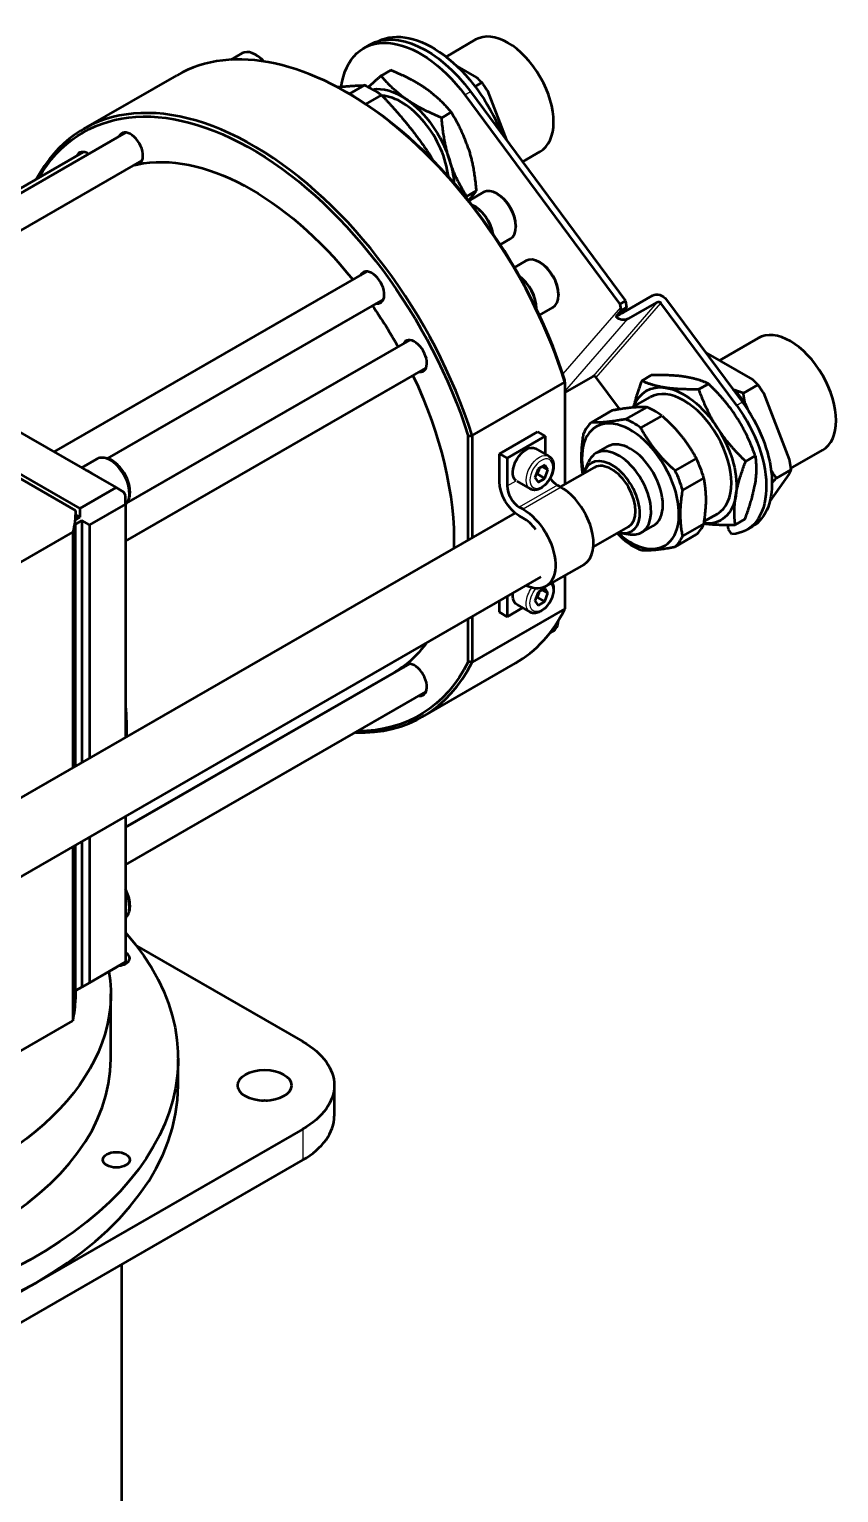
# Model space of a CAD drawing. Header units: millimetres. Extents: x 0 to 594, y 0 to 420.
# Drawn here: x 188.6 to 226.1, y 164.9 to 232.8 of the extents above; entities that cross this region are included whole.
import ezdxf

# ---------------------------------------------------------------- set-up
doc = ezdxf.new("R2010")
doc.units = ezdxf.units.MM
doc.header["$LTSCALE"] = 0.75
doc.layers.add('Visible', color=7, linetype='Continuous', lineweight=50)
doc.layers.add('Visible Narrow', color=7, linetype='Continuous', lineweight=25)

msp = doc.modelspace()

# ---------------------------------------------------------------- linework, layer by layer
at = {"layer": 'Visible', "extrusion": (0.707107, -0.407196, 0.578093)}
for p, q in [((197.916, 231.429), (198.436, 231.728)), ((204.093, 231.969), (204.358, 232.122)), ((207.908, 231.57), (209.282, 232.361)), ((199.098, 231.645), (199.063, 231.665)), ((208.41, 231.138), (209.323, 230.612)), ((191.093, 228.22), (195.406, 230.704)), ((205.337, 230.944), (204.891, 230.687)), ((209.57, 230.368), (209.257, 230.188)), ((203.397, 229.855), (203.309, 229.906)), ((204.121, 230.242), (203.423, 229.84)), ((204.188, 229.363), (204.917, 229.783)), ((208.777, 229.799), (215.977, 220.085)), ((209.042, 229.952), (216.242, 220.238)), ((209.826, 229.986), (210.715, 227.695)), ((207.705, 228.733), (208.151, 228.99)), ((178.501, 219.672), (193.043, 228.046)), ((178.384, 219.842), (191.065, 227.144)), ((211.459, 226.691), (212.276, 227.161)), ((180.004, 218.807), (193.792, 226.746)), ((207.208, 226.935), (207.16, 226.907)), ((208.862, 225.083), (209.308, 225.34)), ((208.961, 224.884), (209.642, 225.275)), ((210.304, 225.192), (210.269, 225.212)), ((211.149, 223.724), (211.149, 223.683)), ((210.429, 222.844), (210.889, 223.109)), ((174.381, 222.045), (192.589, 211.56)), ((189.708, 213.219), (204.249, 221.593)), ((211.082, 221.785), (211.62, 222.095)), ((212.282, 222.011), (212.247, 222.031)), ((192.186, 212.915), (204.998, 220.293)), ((213.128, 220.543), (213.128, 220.502)), ((216.242, 220.238), (215.977, 220.085)), ((216.133, 219.694), (217.495, 220.478)), ((216.242, 220.238), (216.291, 219.926)), ((217.715, 220.18), (216.354, 219.397)), ((218.142, 220.285), (221.669, 215.527)), ((212.245, 219.57), (212.867, 219.928)), ((215.791, 219.497), (216.037, 219.78)), ((215.791, 219.497), (216.045, 219.643)), ((215.977, 220.085), (216.001, 219.929)), ((216.037, 219.78), (216.291, 219.926)), ((216.291, 219.926), (216.045, 219.643)), ((221.404, 215.374), (217.877, 220.132)), ((193.069, 210.835), (206.228, 218.412)), ((220.6, 217.468), (222.399, 218.504)), ((219.954, 217.84), (222.139, 216.582)), ((193.031, 209.082), (206.976, 217.113)), ((217.438, 216.782), (216.991, 216.525)), ((209.117, 213.979), (213.431, 216.463)), ((214.718, 216.725), (213.431, 215.984)), ((213.431, 216.463), (213.431, 216.543)), ((213.431, 216.463), (213.431, 211.71)), ((215.963, 215.215), (214.879, 216.677)), ((219.646, 216.126), (220.092, 216.383)), ((221.218, 216.135), (221.291, 216.093)), ((221.714, 215.951), (222.386, 216.338)), ((216.572, 215.293), (217.387, 215.762)), ((221.794, 215.468), (221.897, 215.2)), ((222.642, 215.956), (223.838, 212.873)), ((183.607, 214.798), (190.909, 210.593)), ((214.654, 214.592), (215.636, 215.158)), ((217.227, 215.304), (216.245, 214.738)), ((216.952, 214.331), (217.935, 214.897)), ((184.299, 214.196), (190.711, 210.503)), ((210.39, 213.129), (212.158, 214.147)), ((212.158, 214.147), (212.511, 213.944)), ((208.94, 209.124), (208.94, 213.957)), ((209.117, 213.979), (209.117, 209.226)), ((210.744, 212.926), (212.511, 213.944)), ((212.064, 213.376), (212.683, 213.019)), ((212.511, 213.944), (212.511, 213.118)), ((214.864, 213.155), (215.411, 213.47)), ((190.988, 212.482), (191.673, 212.877)), ((210.39, 213.129), (210.744, 212.926)), ((210.39, 211.842), (210.39, 213.129)), ((210.744, 212.926), (210.744, 211.638)), ((214.366, 212.365), (214.521, 212.744)), ((219.526, 212.918), (218.543, 212.353)), ((221.819, 212.781), (222.265, 213.038)), ((223.908, 212.45), (225.393, 213.305)), ((212.181, 212.429), (212.028, 212.034)), ((212.028, 212.034), (212.181, 211.815)), ((212.134, 212.195), (212.079, 212.163)), ((212.211, 212.393), (212.134, 212.195)), ((212.488, 211.992), (212.134, 212.195)), ((212.488, 212.605), (212.181, 212.429)), ((212.237, 212.46), (212.211, 212.393)), ((212.641, 212.386), (212.375, 212.54)), ((212.641, 212.386), (212.488, 212.605)), ((212.488, 211.992), (212.641, 212.386)), ((213.225, 211.591), (214.795, 212.496)), ((223.838, 212.202), (222.945, 210.928)), ((223.245, 212.004), (223.917, 212.39)), ((190.909, 210.593), (192.589, 211.56)), ((192.942, 211.356), (192.589, 211.56)), ((193.031, 211.203), (192.942, 211.356)), ((211.192, 211.859), (211.809, 211.503)), ((212.181, 211.815), (212.488, 211.992)), ((213.077, 211.676), (213.254, 211.575)), ((218.897, 211.441), (219.879, 212.007)), ((193.031, 210.795), (191.351, 209.827)), ((193.031, 210.795), (193.031, 211.203)), ((193.031, 210.795), (193.031, 199.962)), ((211.486, 210.557), (211.309, 210.658)), ((176.77, 190.599), (211.121, 210.38)), ((190.687, 209.853), (190.998, 210.032)), ((190.909, 210.185), (190.697, 210.063)), ((190.711, 210.503), (190.711, 210.299)), ((190.711, 210.299), (190.909, 210.185)), ((190.909, 210.593), (190.909, 210.185)), ((191.351, 209.827), (190.998, 210.032)), ((190.998, 210.032), (190.998, 198.792)), ((211.309, 210.25), (211.486, 210.148)), ((219.897, 209.996), (220.505, 210.346)), ((221.784, 210.093), (221.338, 209.836)), ((175.15, 200.602), (190.582, 209.488)), ((190.582, 209.488), (190.582, 198.552)), ((190.687, 209.853), (190.687, 198.613)), ((191.351, 209.827), (191.351, 198.995)), ((214.749, 208.805), (216.379, 209.744)), ((216.051, 209.439), (216.456, 209.383)), ((216.984, 209.472), (217.532, 209.787)), ((218.543, 208.813), (219.526, 209.378)), ((219.879, 209.883), (218.897, 209.317)), ((221.028, 209.611), (220.993, 209.832)), ((221.184, 209.4), (221.028, 209.611)), ((221.867, 209.6), (222.132, 209.753)), ((214.314, 207.996), (212.546, 206.978)), ((178.355, 187.847), (212.331, 207.413)), ((213.431, 207.487), (213.431, 205.94)), ((212.181, 206.706), (212.028, 206.311)), ((212.211, 206.67), (212.134, 206.472)), ((212.488, 206.882), (212.181, 206.706)), ((212.237, 206.738), (212.211, 206.67)), ((212.641, 206.664), (212.375, 206.817)), ((212.641, 206.664), (212.488, 206.882)), ((212.488, 206.269), (212.641, 206.664)), ((213.431, 205.94), (209.117, 203.456)), ((210.39, 205.772), (210.39, 206.295)), ((210.744, 206.499), (210.744, 205.568)), ((210.744, 205.568), (211.461, 205.981)), ((211.191, 206.136), (211.809, 205.78)), ((212.028, 206.311), (212.181, 206.093)), ((212.134, 206.472), (212.079, 206.44)), ((212.488, 206.269), (212.134, 206.472)), ((212.181, 206.093), (212.488, 206.269)), ((208.94, 203.478), (208.94, 205.46)), ((209.117, 205.562), (209.117, 203.456)), ((210.744, 205.568), (210.39, 205.772)), ((212.723, 204.809), (212.867, 204.892)), ((193.031, 195.777), (206.228, 203.376)), ((206.812, 200.922), (211.126, 203.406)), ((193.031, 195.799), (205.508, 202.984)), ((193.031, 194.046), (206.976, 202.076)), ((193.031, 196.299), (193.031, 189.538)), ((190.998, 195.128), (190.998, 188.367)), ((191.351, 195.331), (191.351, 188.571)), ((190.582, 194.888), (190.582, 186.801)), ((190.687, 194.949), (190.687, 188.188)), ((193.534, 190.287), (201.251, 185.843)), ((192.589, 189.282), (190.909, 188.315)), ((191.351, 188.571), (193.031, 189.538)), ((192.589, 189.282), (192.942, 189.486)), ((192.942, 189.486), (193.031, 189.538)), ((193.031, 189.538), (193.031, 189.538)), ((190.998, 188.367), (190.687, 188.188)), ((190.697, 188.193), (190.909, 188.316)), ((190.909, 188.315), (190.909, 188.316)), ((190.909, 188.315), (190.909, 188.315)), ((191.351, 188.571), (190.998, 188.367)), ((190.711, 188.202), (190.711, 187.816)), ((192.341, 185.034), (192.341, 188.059)), ((175.15, 177.915), (190.582, 186.801)), ((195.466, 183.807), (195.466, 185.034)), ((202.715, 183.807), (202.715, 182.377)), ((201.251, 181.771), (176.502, 167.52)), ((201.251, 180.341), (176.502, 166.089)), ((192.841, 175.498), (192.841, 157.48))]:
    msp.add_line(p, q, dxfattribs=at)
at = {"layer": 'Visible', "extrusion": (-2e-16, 0, -1)}
for centre, major_axis, start_param, end_param in [((206.978, 227.572), (-2.62, 4.55), 0, 1.372957), ((218.946, 213.054), (-1.729, 3.002), 1.477916, 2.525113), ((211.627, 212.617), (0.437, 0.758), 3.211903, 6.283185), ((211.981, 212.414), (0.187, 0.325), 1.310931, 1.92242), ((211.981, 212.414), (0.187, 0.325), 1.121715, 1.310931)]:
    msp.add_ellipse(centre, major_axis=major_axis, ratio=0.578093, start_param=start_param, end_param=end_param, dxfattribs=at)
at = {"layer": 'Visible', "extrusion": (-1e-16, -1e-16, -1)}
for centre, major_axis, start_param, end_param in [((207.279, 227.746), (-2.594, 4.504), 0.030143, 1.831226), ((198.864, 214.52), (-7.797, 13.54), -0.320036, 1.931598), ((205.829, 226.911), (-1.729, 3.002), 1.932805, 2.280465), ((220.095, 213.716), (-2.053, 3.565), 1.207087, 1.407039), ((219.949, 213.544), (-2.183, 3.791), 1.372957, 3.141593), ((219.684, 213.392), (-2.183, 3.791), 1.372957, 3.418533), ((211.627, 206.894), (0.437, 0.758), 3.141593, 4.088003), ((211.981, 206.691), (0.187, 0.325), 1.121715, 1.310931), ((183.661, 205.765), (-6.643, 11.536), 2.257323, 2.387601)]:
    msp.add_ellipse(centre, major_axis=major_axis, ratio=0.578093, start_param=start_param, end_param=end_param, dxfattribs=at)
at = {"layer": 'Visible'}
for centre, major_axis, ratio, start_param, end_param in [((210.779, 229.761), (-1.497, 2.6), 0.578093, 3.141593, 6.283185), ((203.266, 217.055), (-7.86, 13.649), 0.578093, 4.349881, 6.283185), ((199.059, 230.645), (-0.624, 1.083), 0.578093, -1.225602, 0), ((199.095, 230.666), (-0.599, 1.04), 0.578093, -1.219169, -0.787332), ((198.953, 214.571), (-7.86, 13.649), 0.578093, 4.349881, 6.626362), ((203.354, 217.106), (-7.797, 13.54), 0.578093, 4.351587, 5.495853), ((204.519, 226.156), (-2.37, 4.116), 0.578093, -0.902338, -0.664591), ((205.829, 226.911), (-1.559, 2.708), 0.578093, 4.066396, 5.91512), ((193.261, 227.306), (-0.405, 0.704), 0.578093, 2.746802, 6.677976), ((191.283, 226.404), (-0.405, 0.704), 0.578093, -0.835905, 0.394791), ((204.519, 226.156), (-2.37, 4.116), 0.578093, 4.538145, 4.571397), ((210.265, 224.192), (-0.624, 1.083), 0.578093, 3.141593, 6.283185), ((210.301, 224.212), (-0.599, 1.04), 0.578093, 3.928925, 5.495853), ((209.24, 223.602), (-0.624, 1.083), 0.578093, 4.156213, 5.637414), ((209.24, 223.602), (-0.616, 1.07), 0.578093, 4.171145, 5.622482), ((212.244, 221.011), (-0.624, 1.083), 0.578093, 3.141593, 6.283185), ((204.467, 220.853), (-0.405, 0.704), 0.578093, 2.746802, 6.677976), ((212.279, 221.032), (-0.599, 1.04), 0.578093, 3.928925, 5.495853), ((211.218, 220.421), (-0.624, 1.083), 0.578093, 3.889552, 5.391914), ((211.218, 220.421), (-0.616, 1.07), 0.578093, 3.904179, 5.377287), ((216.355, 220.133), (0.025, 0.655), 0.558238, 1.908027, 2.160707), ((216.06, 219.793), (-0.0944, 0.0819), 0.800054, 2.340987, 2.870969), ((223.896, 215.905), (-1.497, 2.6), 0.578093, 3.141593, 6.283185), ((206.445, 217.672), (-0.405, 0.704), 0.578093, 2.746802, 6.677976), ((214.791, 216.626), (-0.0944, 0.0819), 0.800054, 4.441766, 6.012562), ((218.946, 213.054), (-1.559, 2.708), 0.578093, 3.141593, 6.283185), ((216.599, 211.702), (-1.747, 3.033), 0.578093, -0.926812, -0.640117), ((217.581, 212.268), (-1.747, 3.033), 0.578093, -0.926812, -0.640117), ((216.471, 211.629), (-1.591, 2.762), 0.578093, 2.092132, 7.332646), ((216.599, 211.702), (-1.747, 3.033), 0.578093, 0.120386, 0.407081), ((215.924, 211.314), (-1.06, 1.841), 0.578093, 2.720194, 6.704584), ((216.471, 211.629), (-1.06, 1.841), 0.578093, 3.141593, 6.283185), ((217.581, 212.268), (-1.747, 3.033), 0.578093, 4.309176, 4.595871), ((191.369, 211.259), (-0.624, 1.083), 0.578093, -0.973449, -0.59348), ((191.369, 211.259), (0.538, 1.702), 0.202662, 1.001066, 1.004578), ((191.369, 211.259), (-0.616, 1.07), 0.578093, -0.893662, -0.783464), ((215.587, 211.12), (-0.792, 1.376), 0.578093, 3.141593, 6.283185), ((216.599, 211.702), (-1.747, 3.033), 0.578093, 4.309176, 4.595871), ((211.309, 211.312), (-0.399, 0.693), 0.578093, 0.787332, 2.358128), ((213.077, 212.33), (-0.399, 0.693), 0.578093, 1.719701, 2.358128), ((213.254, 209.837), (-1.06, 1.841), 0.578093, 3.141593, 5.499721), ((171.777, 214.646), (-10.977, 18.915), 0.815969, 4.039053, 4.049329), ((211.486, 208.819), (-0.811, 1.408), 0.578093, -1.327166, -0.783464), ((216.599, 211.702), (-1.747, 3.033), 0.578093, 3.261978, 3.548673), ((217.581, 212.268), (-1.747, 3.033), 0.578093, 3.261978, 3.548673), ((216.599, 211.702), (-1.747, 3.033), 0.578093, 2.214781, 2.501476), ((203.266, 217.055), (-7.86, 13.649), 0.578093, 3.141593, 3.507968), ((212.244, 205.975), (-0.624, 1.083), 0.578093, 3.141593, 3.851344), ((198.953, 214.571), (-7.86, 13.649), 0.578093, 2.798416, 3.507968), ((206.445, 202.636), (-0.405, 0.704), 0.578093, 2.746802, 6.677976), ((204.467, 201.734), (-0.405, 0.704), 0.578093, -0.835905, -0.803698), ((192.599, 189.717), (-0.625, 0), 0.575862, 1.786549, 3.949872), ((172.966, 188.059), (17.75, 0), 0.575862, -0.123346, -0.023715), ((172.966, 185.034), (19.375, 0), 0.575862, 3.141593, 6.283185), ((172.966, 183.807), (22.5, 0), 0.575862, 3.141593, 6.283185), ((199.483, 182.377), (1.25, 0), 0.575862, 1.459253, 1.68234), ((197.715, 182.377), (5, 0), 0.575862, -0.785398, 0), ((192.599, 180.351), (-0.625, 0), 0.575862, -1.570796, 4.712389)]:
    msp.add_ellipse(centre, major_axis=major_axis, ratio=ratio, start_param=start_param, end_param=end_param, dxfattribs=at)
at = {"layer": 'Visible', "extrusion": (-2e-16, -1e-16, -1)}
for centre, major_axis, ratio, start_param, end_param in [((206.713, 227.42), (-2.62, 4.55), 0.578093, -0.636543, 1.372957), ((198.864, 214.52), (-6.643, 11.536), 0.578093, 0.167397, 0.187887), ((217.789, 220.081), (-0.0944, 0.0819), 0.800054, 0.270623, 1.84142), ((198.864, 214.52), (-6.643, 11.536), 0.578093, 1.424398, 1.593453), ((172.966, 210.746), (17.75, 0), 0.575862, 0.023715, 0.123346), ((172.966, 210.541), (-17.75, 0), 0.575862, 3.165307, 3.188428), ((198.864, 214.52), (-6.643, 11.536), 0.578093, 3.063207, 3.141593)]:
    msp.add_ellipse(centre, major_axis=major_axis, ratio=ratio, start_param=start_param, end_param=end_param, dxfattribs=at)
at = {"layer": 'Visible', "extrusion": (0, -1e-16, -1)}
for centre, major_axis, start_param, end_param in [((205.829, 226.911), (-1.729, 3.002), 0.206952, 0.885607), ((211.309, 211.312), (-0.649, 1.127), 3.925057, 5.495853)]:
    msp.add_ellipse(centre, major_axis=major_axis, ratio=0.578093, start_param=start_param, end_param=end_param, dxfattribs=at)
at = {"layer": 'Visible', "extrusion": (1e-16, 0, -1)}
for centre, major_axis, start_param, end_param in [((205.829, 226.911), (-1.729, 3.002), 0.885607, 1.932805), ((215.587, 211.12), (-0.923, 1.603), -0.539223, 3.680815)]:
    msp.add_ellipse(centre, major_axis=major_axis, ratio=0.578093, start_param=start_param, end_param=end_param, dxfattribs=at)
at = {"layer": 'Visible', "extrusion": (-3e-16, -3e-16, -1)}
msp.add_ellipse((198.864, 214.52), major_axis=(-6.643, 11.536), ratio=0.578093, start_param=0.187887, end_param=1.309274, dxfattribs=at)
at = {"layer": 'Visible', "extrusion": (0, 1e-16, -1)}
for centre, start_param, end_param in [((217.789, 220.081), 0.270623, 1.84142), ((216.06, 219.793), 3.412216, 4.730332)]:
    msp.add_ellipse(centre, major_axis=(-0.378, 0.328), ratio=0.800054, start_param=start_param, end_param=end_param, dxfattribs=at)
at = {"layer": 'Visible', "extrusion": (-2e-16, -2e-16, -1)}
for start_param, end_param in [(1.706544, 2.387601), (2.885788, 3.063207)]:
    msp.add_ellipse((198.864, 214.52), major_axis=(-6.643, 11.536), ratio=0.578093, start_param=start_param, end_param=end_param, dxfattribs=at)
at = {"layer": 'Visible', "extrusion": (-4e-16, -2e-16, -1)}
msp.add_ellipse((218.946, 213.054), major_axis=(-1.729, 3.002), ratio=0.578093, start_param=-0.446162, end_param=0.430718, dxfattribs=at)
at = {"layer": 'Visible', "extrusion": (-1e-16, -3e-16, -1)}
msp.add_ellipse((218.946, 213.054), major_axis=(-1.729, 3.002), ratio=0.578093, start_param=0.430718, end_param=1.477916, dxfattribs=at)
at = {"layer": 'Visible', "extrusion": (4e-16, 1e-16, -1)}
msp.add_ellipse((218.946, 213.054), major_axis=(-1.729, 3.002), ratio=0.578093, start_param=2.525113, end_param=3.533126, dxfattribs=at)
at = {"layer": 'Visible', "extrusion": (-3e-16, -1e-16, -1)}
msp.add_ellipse((211.486, 208.819), major_axis=(-1.06, 1.841), ratio=0.578093, start_param=0.783464, end_param=3.830459, dxfattribs=at)
at = {"layer": 'Visible', "extrusion": (1e-16, -1e-16, -1)}
msp.add_ellipse((211.981, 206.691), major_axis=(0.187, 0.325), ratio=0.578093, start_param=1.310931, end_param=1.92242, dxfattribs=at)
at = {"layer": 'Visible', "extrusion": (-1e-16, -2e-16, -1)}
msp.add_ellipse((198.864, 214.52), major_axis=(-7.797, 13.54), ratio=0.578093, start_param=2.776923, end_param=3.461628, dxfattribs=at)
at = {"layer": 'Visible', "extrusion": (-2e-16, 2e-16, -1)}
msp.add_ellipse((172.966, 185.034), major_axis=(-22.5, 0), ratio=0.575862, start_param=2.671972, end_param=6.897617, dxfattribs=at)
at = {"layer": 'Visible', "extrusion": (-1e-16, 1e-16, -1)}
msp.add_ellipse((172.966, 188.059), major_axis=(-19.375, 0), ratio=0.575862, start_param=3.048885, end_param=6.604276, dxfattribs=at)
at = {"layer": 'Visible', "extrusion": (-1e-16, 4e-16, -1)}
msp.add_ellipse((197.715, 183.807), major_axis=(-5, 0), ratio=0.575862, start_param=2.356194, end_param=3.926991, dxfattribs=at)
at = {"layer": 'Visible', "extrusion": (-1e-16, 2e-16, -1)}
msp.add_ellipse((199.483, 183.807), major_axis=(-1.25, 0), ratio=0.575862, start_param=3.141593, end_param=9.424778, dxfattribs=at)
at = {"layer": 'Visible'}
for points, weights in [([(204.891, 230.687), (204.556, 230.394), (204.301, 230.157)], [1.27627944153, 1.32425658626, 1.34891734733]), ([(206.963, 230.093), (206.31, 230.547), (205.337, 230.944)], [1.375, 1.375, 1.27627944163]), ([(209.323, 230.612), (209.448, 230.495), (209.57, 230.368)], [1.31937879216, 1.30363895181, 1.28402614398]), ([(202.854, 230.16), (202.952, 230.17), (203.048, 230.179)], [1.85236298086, 1.85474968396, 1.85474968396]), ([(203.048, 230.179), (203.597, 230.229), (204.121, 230.242)], [1.85474968396, 1.85474968396, 1.77667369973]), ([(208.151, 228.99), (207.616, 229.64), (206.963, 230.093)], [1.27627944163, 1.375, 1.375]), ([(207.705, 228.733), (206.732, 229.131), (206.079, 229.584)], [1.27627944153, 1.375, 1.375]), ([(208.064, 226.782), (207.796, 227.629), (207.705, 228.733)], [1.375, 1.375, 1.27627944178]), ([(208.862, 225.083), (208.333, 225.935), (208.064, 226.782)], [1.27627944171, 1.375, 1.375]), ([(218.984, 216.708), (218.368, 216.801), (217.438, 216.782)], [1.375, 1.375, 1.27627944163]), ([(216.991, 216.525), (216.735, 215.849), (216.61, 215.315)], [1.27627944153, 1.34768883026, 1.36744432969]), ([(218.1, 216.199), (217.484, 216.292), (216.991, 216.525)], [1.375, 1.375, 1.27627944178]), ([(220.092, 216.383), (219.6, 216.616), (218.984, 216.708)], [1.27627944163, 1.375, 1.375]), ([(220.514, 214.328), (220.009, 215.104), (219.646, 216.126)], [1.375, 1.375, 1.27627944178]), ([(222.139, 216.582), (222.264, 216.465), (222.386, 216.338)], [1.31937879216, 1.30363895181, 1.28402614398]), ([(221.794, 215.468), (221.751, 215.701), (221.714, 215.951)], [1.31937879216, 1.30363895177, 1.28402614388]), ([(215.636, 215.158), (216.629, 215.344), (217.227, 215.304)], [1.49203621812, 1.60680823489, 1.49203621812]), ([(217.935, 214.897), (218.927, 214.021), (219.526, 212.918)], [1.49203621812, 1.60680823489, 1.49203621812]), ([(222.265, 213.038), (221.902, 214.061), (221.397, 214.837)], [1.27627944163, 1.375, 1.375]), ([(214.26, 212.187), (214.124, 213.034), (214.301, 214.088)], [1.47969667441, 1.55737466004, 1.45764468372]), ([(218.543, 212.353), (217.551, 213.228), (216.952, 214.331)], [1.45768675487, 1.56981650524, 1.45768675487]), ([(221.819, 212.781), (221.018, 213.552), (220.514, 214.328)], [1.27627944171, 1.375, 1.375]), ([(221.36, 211.183), (221.471, 211.866), (221.819, 212.781)], [1.375, 1.375, 1.27627944151]), ([(223.245, 212.004), (223.117, 212.187), (223.002, 212.366)], [1.28402614411, 1.30262961572, 1.31774849243]), ([(218.897, 209.317), (218.7, 210.266), (218.897, 211.441)], [1.45764468372, 1.56977119786, 1.45764468372]), ([(221.784, 210.093), (222.132, 211.008), (222.244, 211.692)], [1.27627944163, 1.375, 1.375]), ([(223.042, 211.775), (223.139, 211.885), (223.245, 212.004)], [1.31227317074, 1.29932848416, 1.28402614388]), ([(221.338, 209.836), (221.248, 210.499), (221.36, 211.183)], [1.27627944153, 1.375, 1.375]), ([(219.881, 209.897), (220.47, 209.818), (221.338, 209.836)], [1.37449533422, 1.36794160872, 1.27627944178]), ([(216.952, 208.667), (217.551, 208.626), (218.543, 208.813)], [1.45768675487, 1.56981650524, 1.45768675487])]:
    msp.add_rational_spline(points, weights, degree=2, dxfattribs=at)
at = {"layer": 'Visible', "extrusion": (8.906e-13, 1.2042e-12, -1)}
msp.add_rational_spline([(206.079, 229.584), (205.426, 230.038), (204.891, 230.687)], [1.375, 1.375, 1.27627944178], degree=2, dxfattribs=at)
at = {"layer": 'Visible', "extrusion": (6.07992e-11, 4.08962e-11, -1)}
msp.add_rational_spline([(209.57, 230.368), (209.706, 230.175), (209.826, 229.986)], [1.28402614398, 1.30363895181, 1.31937879216], degree=2, dxfattribs=at)
at = {"layer": 'Visible', "extrusion": (-4.4418e-12, -3.7703e-12, -1)}
msp.add_rational_spline([(204.917, 229.783), (205.587, 229.083), (206.135, 228.401)], [1.77667369973, 1.85474968396, 1.85474968396], degree=2, dxfattribs=at)
at = {"layer": 'Visible', "extrusion": (1.1345e-12, 7.041e-13, -1)}
msp.add_rational_spline([(206.135, 228.401), (206.684, 227.719), (207.208, 226.935)], [1.85474968396, 1.85474968396, 1.77667369973], degree=2, dxfattribs=at)
at = {"layer": 'Visible', "extrusion": (-1.9583e-12, -1.0485e-12, -1)}
msp.add_rational_spline([(208.948, 227.291), (208.68, 228.138), (208.151, 228.99)], [1.375, 1.375, 1.27627944163], degree=2, dxfattribs=at)
at = {"layer": 'Visible', "extrusion": (-1.6742e-12, -1.448e-13, -1)}
msp.add_rational_spline([(208.948, 227.291), (209.217, 226.444), (209.308, 225.34)], [1.375, 1.375, 1.27627944163], degree=2, dxfattribs=at)
at = {"layer": 'Visible', "extrusion": (-8.63452e-09, 9.84692e-09, 1)}
msp.add_rational_spline([(208.826, 225.052), (208.844, 225.067), (208.862, 225.083)], [1.28114719161, 1.27874408247, 1.27627944151], degree=2, dxfattribs=at)
at = {"layer": 'Visible', "extrusion": (-4.8585e-12, 2.9301e-12, -1)}
msp.add_rational_spline([(208.955, 224.892), (209.161, 225.126), (209.308, 225.34)], [1.3618347422, 1.33894890291, 1.27627944163], degree=2, dxfattribs=at)
at = {"layer": 'Visible', "extrusion": (-9.66e-14, 3.5804e-12, -1)}
msp.add_rational_spline([(219.646, 216.126), (218.716, 216.107), (218.1, 216.199)], [1.27627944153, 1.375, 1.375], degree=2, dxfattribs=at)
at = {"layer": 'Visible', "extrusion": (-2.9673e-12, -2.4594e-12, -1)}
msp.add_rational_spline([(221.397, 214.837), (220.893, 215.613), (220.092, 216.383)], [1.375, 1.375, 1.27627944163], degree=2, dxfattribs=at)
at = {"layer": 'Visible', "extrusion": (3.3149e-12, 1.04287e-11, -1)}
msp.add_rational_spline([(221.714, 215.951), (221.493, 216.021), (221.291, 216.093)], [1.28402614411, 1.30363895187, 1.31937879216], degree=2, dxfattribs=at)
at = {"layer": 'Visible', "extrusion": (4.26848e-11, 2.81375e-11, -1)}
msp.add_rational_spline([(222.386, 216.338), (222.522, 216.145), (222.642, 215.956)], [1.28402614398, 1.30363895181, 1.31937879216], degree=2, dxfattribs=at)
at = {"layer": 'Visible', "extrusion": (-2.847e-13, 1.9361e-12, -1)}
msp.add_rational_spline([(216.245, 214.738), (215.253, 214.552), (214.654, 214.592)], [1.45768675487, 1.56981650524, 1.45768675487], degree=2, dxfattribs=at)
at = {"layer": 'Visible', "extrusion": (-7.71021e-10, 6.22269e-09, 1)}
msp.add_open_spline([(208.94, 213.957), (208.999, 213.965), (209.058, 213.972), (209.117, 213.979)], degree=3, dxfattribs=at)
at = {"layer": 'Visible'}
for points, knots in [([(193.031, 210.793), (193.054, 210.816), (193.075, 210.841), (193.146, 210.938), (193.182, 211.018), (193.231, 211.206), (193.24, 211.316), (193.227, 211.55), (193.203, 211.676), (193.126, 211.924), (193.073, 212.047), (192.943, 212.281), (192.867, 212.391), (192.698, 212.589), (192.605, 212.677), (192.408, 212.821), (192.303, 212.877), (192.094, 212.945), (191.988, 212.959), (191.811, 212.937), (191.738, 212.914), (191.673, 212.877)], [4.072353, 4.072353, 4.072353, 4.072353, 4.176891, 4.176891, 4.453465, 4.453465, 4.778933, 4.778933, 5.12453, 5.12453, 5.467569, 5.467569, 5.808234, 5.808234, 6.150619, 6.150619, 6.496399, 6.496399, 6.827094, 6.827094, 7.06665, 7.06665, 7.06665, 7.06665]), ([(212.683, 213.019), (212.73, 212.992), (212.772, 212.954), (212.84, 212.86), (212.865, 212.803), (212.899, 212.671), (212.905, 212.594), (212.895, 212.43), (212.878, 212.342), (212.823, 212.169), (212.786, 212.082), (212.695, 211.919), (212.642, 211.842), (212.523, 211.704), (212.458, 211.642), (212.32, 211.542), (212.248, 211.503), (212.102, 211.455), (212.028, 211.445), (211.905, 211.46), (211.855, 211.477), (211.809, 211.503)], [2.354261, 2.354261, 2.354261, 2.354261, 2.608377, 2.608377, 2.887202, 2.887202, 3.213352, 3.213352, 3.557774, 3.557774, 3.899569, 3.899569, 4.23914, 4.23914, 4.580371, 4.580371, 4.924895, 4.924895, 5.25549, 5.25549, 5.495853, 5.495853, 5.495853, 5.495853]), ([(212.832, 207.142), (212.853, 207.104), (212.869, 207.063), (212.899, 206.948), (212.905, 206.871), (212.895, 206.707), (212.878, 206.619), (212.823, 206.446), (212.786, 206.36), (212.695, 206.196), (212.642, 206.119), (212.523, 205.981), (212.458, 205.92), (212.32, 205.819), (212.248, 205.78), (212.102, 205.732), (212.028, 205.723), (211.905, 205.738), (211.855, 205.754), (211.809, 205.78)], [2.687829, 2.687829, 2.687829, 2.687829, 2.887202, 2.887202, 3.213352, 3.213352, 3.557774, 3.557774, 3.899569, 3.899569, 4.23914, 4.23914, 4.580371, 4.580371, 4.924895, 4.924895, 5.25549, 5.25549, 5.495853, 5.495853, 5.495853, 5.495853]), ([(193.031, 191.581), (193.054, 191.604), (193.075, 191.629), (193.146, 191.725), (193.182, 191.806), (193.231, 191.994), (193.24, 192.104), (193.227, 192.338), (193.203, 192.463), (193.13, 192.697), (193.085, 192.806), (193.031, 192.91)], [4.072353, 4.072353, 4.072353, 4.072353, 4.176891, 4.176891, 4.453465, 4.453465, 4.778933, 4.778933, 5.12453, 5.12453, 5.426914, 5.426914, 5.426914, 5.426914])]:
    msp.add_open_spline(points, degree=3, knots=knots, dxfattribs=at)
at = {"layer": 'Visible', "extrusion": (-2.3014e-12, 9.51e-14, -1)}
msp.add_rational_spline([(222.265, 213.038), (222.355, 212.375), (222.244, 211.692)], [1.27627944163, 1.375, 1.375], degree=2, dxfattribs=at)
at = {"layer": 'Visible', "extrusion": (1.48258e-11, 2.5786e-12, -1)}
msp.add_rational_spline([(223.838, 212.873), (223.881, 212.641), (223.917, 212.39)], [1.31937879216, 1.30363895181, 1.28402614398], degree=2, dxfattribs=at)
at = {"layer": 'Visible', "extrusion": (1.96319e-11, -8.4893e-12, -1)}
msp.add_rational_spline([(223.917, 212.39), (223.881, 212.296), (223.838, 212.202)], [1.28402614398, 1.30363895181, 1.31937879216], degree=2, dxfattribs=at)
at = {"layer": 'Visible', "extrusion": (-1.0048e-12, 8.36e-14, -1)}
msp.add_rational_spline([(219.879, 209.883), (220.076, 211.058), (219.879, 212.007)], [1.49203621812, 1.60680823489, 1.49203621812], degree=2, dxfattribs=at)
at = {"layer": 'Visible', "extrusion": (5.4503e-12, 5.0923e-12, -1)}
msp.add_rational_spline([(215.854, 209.441), (216.037, 209.258), (216.245, 209.074)], [1.49325280294, 1.47985083089, 1.45768675487], degree=2, dxfattribs=at)
at = {"layer": 'Visible', "extrusion": (-7.89489e-10, -6.37841e-09, -1)}
msp.add_open_spline([(209.117, 203.456), (209.058, 203.463), (208.999, 203.47), (208.94, 203.478)], degree=3, dxfattribs=at)
at = {"layer": 'Visible Narrow', "extrusion": (0.707107, -0.407196, 0.578093)}
for p, q in [((208.777, 229.799), (209.042, 229.952)), ((217.715, 220.18), (214.718, 216.725)), ((216.001, 219.929), (213.331, 216.85)), ((214.879, 216.677), (217.877, 220.132)), ((213.431, 216.026), (216.354, 219.397)), ((221.669, 215.527), (221.404, 215.374)), ((210.744, 211.638), (211.161, 211.879)), ((213.077, 211.676), (211.309, 210.658)), ((213.254, 211.575), (211.486, 210.557)), ((201.251, 181.771), (201.251, 180.341))]:
    msp.add_line(p, q, dxfattribs=at)
at = {"layer": 'Visible Narrow'}
for centre, end_param in [((192.297, 211.793), 6.283185), ((192.297, 192.581), 4.520613)]:
    msp.add_ellipse(centre, major_axis=(-0.624, 1.083), ratio=0.578093, start_param=3.337236, end_param=end_param, dxfattribs=at)
at = {"layer": 'Visible Narrow', "extrusion": (-1e-16, -1e-16, -1)}
for centre, end_param in [((212.246, 212.261), 6.283185), ((212.246, 206.538), 4.880753)]:
    msp.add_ellipse(centre, major_axis=(0.437, 0.758), ratio=0.578093, start_param=3.141593, end_param=end_param, dxfattribs=at)
at = {"layer": 'Visible Narrow', "extrusion": (-2e-16, -1e-16, -1)}
msp.add_ellipse((212.335, 212.21), major_axis=(0.374, 0.65), ratio=0.578093, start_param=-1.570796, end_param=4.712389, dxfattribs=at)
at = {"layer": 'Visible Narrow', "extrusion": (0, -2e-16, -1)}
msp.add_ellipse((212.335, 206.487), major_axis=(0.374, 0.65), ratio=0.578093, start_param=0.142524, end_param=5.003933, dxfattribs=at)

doc.saveas('drawing.dxf')
